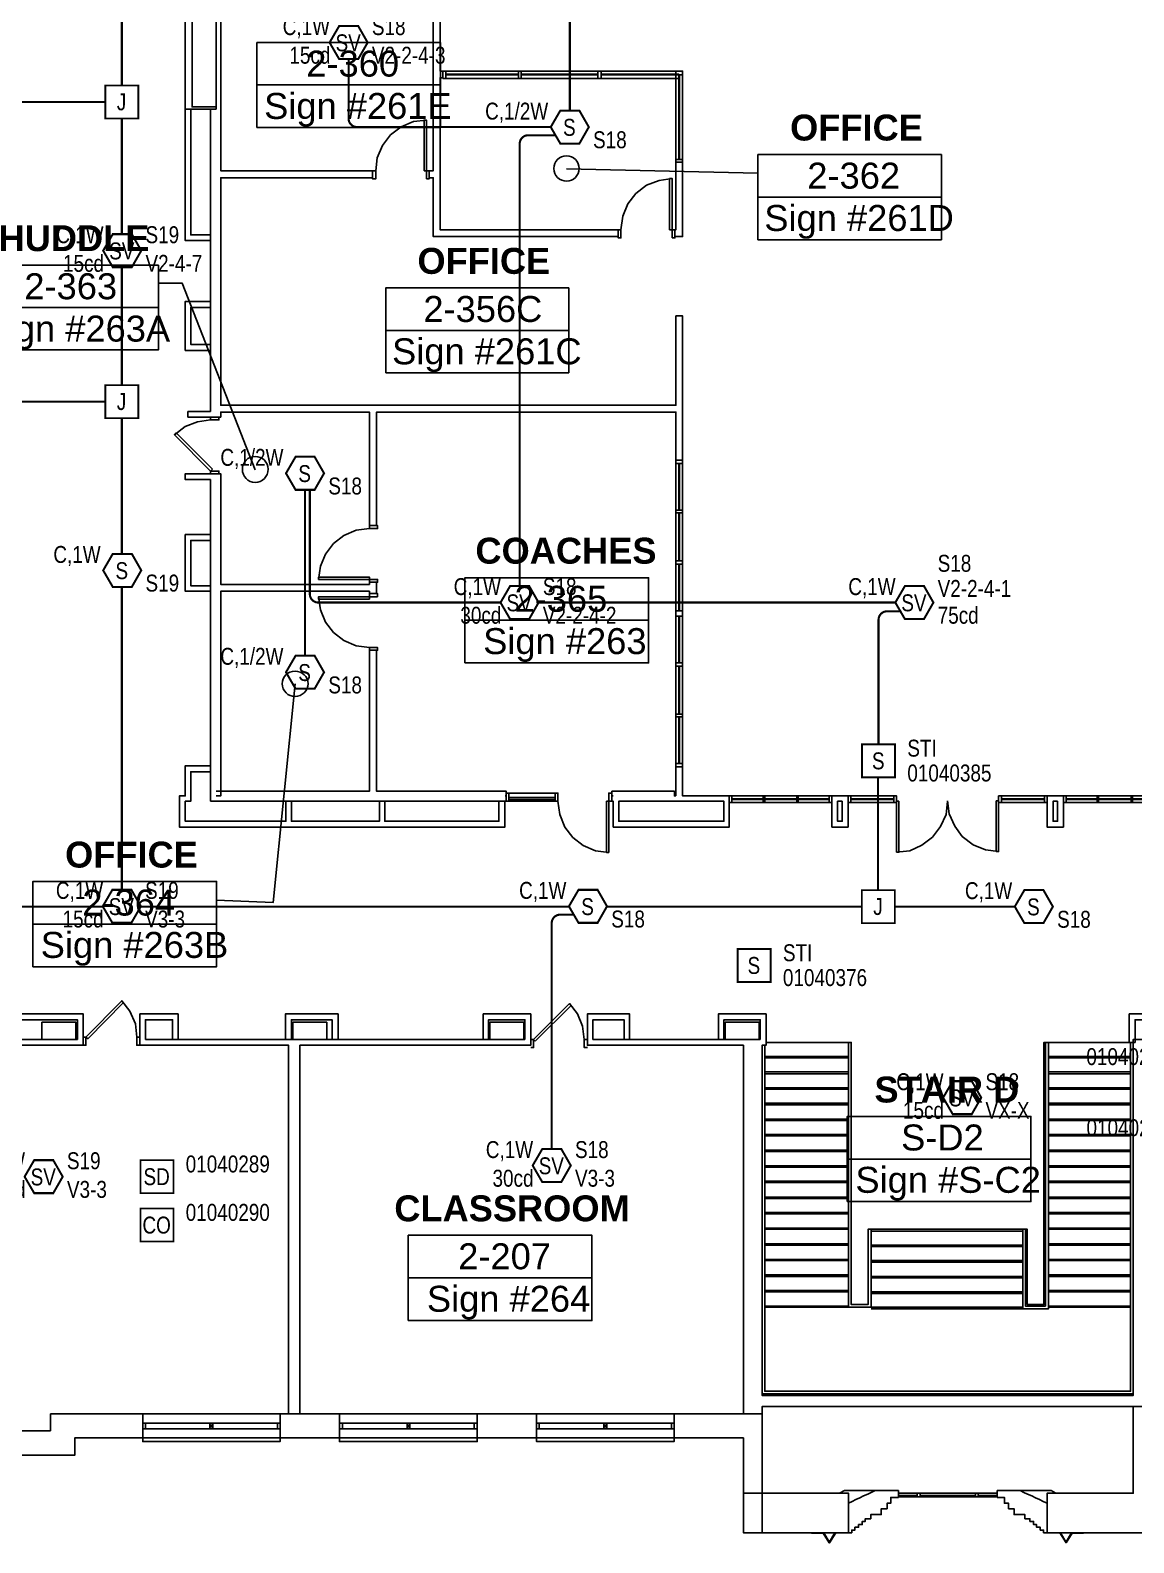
# Model space of a CAD drawing. Header units: inches. Extents: x 9349 to 17082, y 17684 to 25415.
# Drawn here: x 12392 to 13174, y 18438 to 19510 of the extents above; entities that cross this region are included whole.
import ezdxf
from ezdxf.enums import TextEntityAlignment as Align

# ---------------------------------------------------------------- set-up
doc = ezdxf.new("R2010")
doc.units = ezdxf.units.IN
doc.header["$LTSCALE"] = 0.25
doc.header["$MEASUREMENT"] = 0
for name, color, linetype in [('BACKGROUND', 8, 'Continuous'), ('CO DETECTOR', 1, 'Continuous'), ('CONDUIT', 6, 'Continuous'), ('JUNCTION BOX', 1, 'Continuous'), ('PULL STATION', 1, 'Continuous'), ('SMOKE DETECTOR', 1, 'Continuous'), ('SPEAKER', 1, 'Continuous'), ('SPEAKER STROBE', 1, 'Continuous')]:
    doc.layers.add(name, color=color, linetype=linetype)
doc.styles.add('Arial', font='arial.ttf', dxfattribs={"width": 0.8})
doc.styles.add('PDF Arial', font='arial.ttf')
doc.styles.add('PDF Arial Bold', font='arialbd.ttf')

# ---------------------------------------------------------------- blocks, each defined once
blk = doc.blocks.new('SIGA-278')
at = {"layer": 'PULL STATION', "const_width": 1.3}
blk.add_lwpolyline([(-11.5, -11.7), (-11.5, 11.7), (11.9, 11.7), (11.9, -11.7)], close=True, dxfattribs=at)
at = {"layer": 'PULL STATION', "style": 'Arial', "width": 0.8}
blk.add_text('S', height=12, dxfattribs=at).set_placement((0, 0), align=Align.MIDDLE)
for tag, p in [('ADDRESS', (20.6, 9)), ('ZONE', (20.6, -8.6))]:
    blk.add_attdef(tag, text='', height=12, dxfattribs=at).set_placement(p, align=Align.MIDDLE_LEFT)
blk.add_attdef('SUBSCRIPT', text='', height=12, dxfattribs=at).set_placement((-16.6, -9), align=Align.MIDDLE_RIGHT)
blk = doc.blocks.new('SIGA-COD')
at = {"layer": 'CO DETECTOR', "const_width": 1.3}
blk.add_lwpolyline([(-11.5, -11.7), (-11.5, 11.7), (11.9, 11.7), (11.9, -11.7)], close=True, dxfattribs=at)
at = {"layer": 'CO DETECTOR', "style": 'Arial', "width": 0.8}
blk.add_text('CO', height=12, dxfattribs=at).set_placement((0, 0), align=Align.MIDDLE)
for tag, p in [('ADDRESS', (20.6, 9)), ('ZONE', (20.6, -8.6))]:
    blk.add_attdef(tag, text='', height=12, dxfattribs=at).set_placement(p, align=Align.MIDDLE_LEFT)
blk.add_attdef('SUBSCRIPT', text='', height=12, dxfattribs=at).set_placement((-16.6, -9), align=Align.MIDDLE_RIGHT)
blk = doc.blocks.new('GC-S7')
at = {"layer": 'SPEAKER', "const_width": 1.46}
blk.add_lwpolyline([(13.8, 0.2), (7.1, 11.9), (-6.4, 11.9), (-13.2, 0.2), (-6.4, -11.5), (7.1, -11.5)], close=True, dxfattribs=at)
at = {"layer": 'SPEAKER', "style": 'Arial', "width": 0.8}
blk.add_text('S', height=12, dxfattribs=at).set_placement((0, 0), align=Align.MIDDLE)
for tag, p in [('C', (-15, 11.5)), ('1/2W', (-14.7, -8.8))]:
    blk.add_attdef(tag, text='', height=12, dxfattribs=at).set_placement(p, align=Align.MIDDLE_RIGHT)
blk.add_attdef('Speaker_Circuit', text='', height=12, dxfattribs=at).set_placement((16.8, -8.8), align=Align.MIDDLE_LEFT)
blk = doc.blocks.new('SIGA-PD')
at = {"layer": 'SMOKE DETECTOR', "const_width": 1.3}
blk.add_lwpolyline([(-11.5, -11.7), (-11.5, 11.7), (11.9, 11.7), (11.9, -11.7)], close=True, dxfattribs=at)
at = {"layer": 'SMOKE DETECTOR', "style": 'Arial', "width": 0.8}
blk.add_text('SD', height=12, dxfattribs=at).set_placement((0, 0), align=Align.MIDDLE)
for tag, p in [('ADDRESS', (20.6, 9)), ('ZONE', (20.6, -8.6))]:
    blk.add_attdef(tag, text='', height=12, dxfattribs=at).set_placement(p, align=Align.MIDDLE_LEFT)
blk.add_attdef('SUBSCRIPT', text='', height=12, dxfattribs=at).set_placement((-16.6, -9), align=Align.MIDDLE_RIGHT)
blk = doc.blocks.new('GC-S7VM')
at = {"layer": 'SPEAKER STROBE', "const_width": 1.46}
blk.add_lwpolyline([(13.8, 0.2), (7.1, 11.9), (-6.4, 11.9), (-13.2, 0.2), (-6.4, -11.5), (7.1, -11.5)], close=True, dxfattribs=at)
at = {"layer": 'SPEAKER STROBE', "style": 'Arial', "width": 0.8}
blk.add_text('SV', height=12, dxfattribs=at).set_placement((0, 0), align=Align.MIDDLE)
for tag, p in [('C', (-12.9, 11.5)), ('CANDELA', (-12.6, -8.8)), ('1/2W', (-12.6, -29.2))]:
    blk.add_attdef(tag, text='', height=12, dxfattribs=at).set_placement(p, align=Align.MIDDLE_RIGHT)
for tag, p in [('Speaker_Circuit', (16.8, 11.5)), ('Visual_Circuit', (16.8, -8.8))]:
    blk.add_attdef(tag, text='', height=12, dxfattribs=at).set_placement(p, align=Align.MIDDLE_LEFT)
blk = doc.blocks.new('JUNCTION BOX')
at = {"const_width": 1.3}
blk.add_lwpolyline([(-11.5, -11.7), (-11.5, 11.7), (11.9, 11.7), (11.9, -11.7)], close=True, dxfattribs=at)
at = {"style": 'Arial', "width": 0.8}
blk.add_text('J', height=12, dxfattribs=at).set_placement((0, 0), align=Align.MIDDLE)
blk.add_attdef('SUBSCRIPT', text='', height=12, dxfattribs=at).set_placement((-16.6, -9), align=Align.MIDDLE_RIGHT)

msp = doc.modelspace()

# ---------------------------------------------------------------- linework, layer by layer
at = {"layer": 'BACKGROUND'}
for points in [[(12506.3, 19607.9), (12506.3, 19455.9), (12523.4, 19455.9), (12523.4, 19607.9)], [(12523.4, 19557.5), (12523.4, 19454.3), (12519.5, 19454.3)], [(12677.3, 19552.6), (12677.3, 19410.6), (12674.4, 19410.6), (12674.4, 19405.7), (12677.3, 19405.7), (12677.3, 19364), (12682.1, 19364), (12808.5, 19364), (12808.5, 19368.8), (12682.1, 19368.8), (12682.1, 19405.7), (12682.1, 19476.5), (12684.1, 19476.5), (12684.1, 19481.3), (12682.1, 19481.3), (12682.1, 19557.5)], [(12501.5, 19543.6), (12501.5, 19454.3)], [(12525.3, 19236), (12525.3, 19234.1), (12519.5, 19234.1), (12519.5, 19236), (12523.4, 19236), (12526.6, 19236), (12526.6, 19239.6), (12632, 19239.6), (12632, 19159.2), (12637.1, 19159.2), (12637.1, 19239.6), (12849.3, 19239.6), (12849.3, 19205.5), (12854.1, 19205.5), (12854.1, 19244.7), (12854.1, 19307.7), (12849.3, 19307.7), (12849.3, 19244.7), (12849.3, 19244.4), (12526.6, 19244.4), (12526.6, 19405.7), (12634.3, 19405.7), (12634.3, 19410.6), (12526.6, 19410.6), (12526.6, 19552.6)], [(12523.4, 19454.3), (12523.4, 19543.6)], [(12737.8, 19479), (12686.3, 19479), (12737.8, 19479), (12737.8, 19478.7), (12686.3, 19478.7), (12686.3, 19479)], [(12794, 19479), (12739.7, 19479), (12794, 19479), (12794, 19478.7), (12739.7, 19478.7), (12739.7, 19479)], [(12851.5, 19479), (12796.3, 19479), (12851.5, 19479), (12851.5, 19478.7), (12851.5, 19476.1), (12796.3, 19476.1), (12796.3, 19481.3), (12851.5, 19481.3)], [(12796.3, 19479), (12796.3, 19478.7), (12851.5, 19478.7)], [(12851.9, 19418.6), (12851.9, 19478.7), (12851.9, 19418.6), (12851.5, 19418.6), (12851.5, 19478.7), (12851.9, 19478.7)], [(12519.5, 19365.2), (12505.4, 19365.2), (12505.4, 19454.3), (12501.5, 19454.3), (12501.5, 19361.1), (12505.4, 19361.1), (12519.5, 19361.1)], [(12501.5, 19454.3), (12523.4, 19454.3)], [(12672.5, 19446.6), (12663.2, 19445.6), (12654.5, 19441.7), (12647.1, 19436), (12641.3, 19428.6), (12637.5, 19419.9), (12636.5, 19410.6), (12634.3, 19410.6), (12634.3, 19404.8), (12636.5, 19404.8), (12636.5, 19410.6)], [(12771.8, 19411.9), (12907.5, 19409)], [(12846.7, 19405.1), (12837.4, 19403.8), (12828.4, 19400.3), (12821, 19394.5), (12815.2, 19387.1), (12811.7, 19378.4), (12810.4, 19368.8), (12808.5, 19368.8), (12808.5, 19363), (12810.4, 19363), (12810.4, 19368.8)], [(12551, 19198.7), (12499.3, 19330.9), (12482.5, 19330.9)], [(12519.5, 19318), (12505.4, 19318), (12501.5, 19318), (12501.5, 19283.3), (12505.4, 19283.3), (12519.5, 19283.3)], [(12519.5, 19287.5), (12505.4, 19287.5), (12505.4, 19313.8), (12519.5, 19313.8)], [(12493.8, 19223.5), (12501.5, 19229.3), (12510.2, 19232.8), (12519.5, 19234.1)], [(12519.5, 19239.9), (12503.4, 19239.9), (12503.4, 19236), (12519.5, 19236)], [(12851.5, 19203.2), (12851.5, 19170.1), (12851.5, 19203.2), (12851.9, 19203.2), (12851.9, 19170.1), (12851.5, 19170.1)], [(12519.5, 19195.9), (12501.5, 19195.9), (12501.5, 19191.7), (12519.5, 19191.7)], [(12523.4, 18967.6), (12526.6, 18967.6), (12526.6, 19112.6), (12632, 19112.6), (12632, 19111), (12637.1, 19111), (12637.1, 19119), (12632, 19119), (12632, 19121), (12596, 19121), (12596, 19122.6), (12632, 19122.6), (12632, 19121), (12637.8, 19121), (12637.8, 19119), (12632, 19119), (12632, 19117.4), (12526.6, 19117.4), (12526.6, 19195.9), (12523.4, 19195.9), (12519.5, 19195.9), (12519.5, 19197.8), (12525.3, 19197.8), (12525.3, 19195.9)], [(12851.5, 19168.2), (12851.5, 19134.1), (12851.5, 19168.2), (12851.9, 19168.2), (12851.9, 19134.1), (12851.5, 19134.1)], [(12596, 19121), (12597.3, 19130.3), (12600.8, 19139), (12606.6, 19146.4), (12614, 19152.1), (12622.7, 19156), (12632, 19157), (12637.8, 19157), (12637.8, 19159.2), (12632, 19159.2), (12632, 19157)], [(12519.5, 19152.8), (12505.4, 19152.8), (12501.5, 19152.8), (12501.5, 19112.6), (12505.4, 19112.6), (12519.5, 19112.6)], [(12519.5, 19116.5), (12505.4, 19116.5), (12505.4, 19148.6), (12519.5, 19148.6)], [(12851.5, 19131.9), (12851.5, 19098.8), (12851.5, 19131.9), (12851.9, 19131.9), (12851.9, 19098.8), (12851.5, 19098.8)], [(12596, 19108.7), (12597.3, 19099.4), (12600.8, 19090.7), (12606.6, 19083.4), (12614, 19077.6), (12622.7, 19074), (12632, 19072.7), (12632, 19070.8), (12637.8, 19070.8), (12637.8, 19072.7), (12632, 19072.7)], [(12851.5, 19094.9), (12851.5, 19061.8), (12851.5, 19094.9), (12851.9, 19094.9), (12851.9, 19061.8), (12851.5, 19061.8)], [(12729.1, 18967.6), (12729.1, 18970.9), (12637.1, 18970.9), (12637.1, 19070.8), (12632, 19070.8), (12632, 18970.9), (12523.4, 18970.9)], [(12851.5, 19059.6), (12851.5, 19025.5), (12851.5, 19059.6), (12851.9, 19059.6), (12851.9, 19025.5), (12851.5, 19025.5)], [(12579.3, 19047), (12563.9, 18892.1), (12523.7, 18893.7)], [(12851.5, 19023.6), (12851.5, 18990.5), (12851.5, 19023.6), (12851.9, 19023.6), (12851.9, 18990.5), (12851.5, 18990.5)], [(12519.5, 18988.9), (12505.4, 18988.9), (12501.5, 18988.9), (12501.5, 18967.6), (12497.3, 18967.6), (12497.3, 18963.8), (12497.3, 18945.5), (12501.5, 18945.5), (12639.1, 18945.5), (12723.9, 18945.5), (12728.1, 18945.5), (12728.1, 18963.8)], [(12572.9, 18963.8), (12572.9, 18949.6), (12501.5, 18949.6), (12501.5, 18963.8), (12505.4, 18963.8), (12505.4, 18984.7), (12519.5, 18984.7)], [(12519.5, 18963.8), (12523.4, 18963.8)], [(12639.1, 18963.8), (12639.1, 18949.6), (12576.7, 18949.6), (12576.7, 18963.8)], [(12723.9, 18963.8), (12723.9, 18949.6), (12642.9, 18949.6), (12642.9, 18963.8)], [(12728.4, 18963.8), (12729.1, 18963.8), (12729.1, 18967.6), (12728.4, 18967.6)], [(12801.7, 18927.5), (12792.4, 18928.7), (12783.7, 18932.3), (12776.3, 18938.1), (12770.5, 18945.5), (12767, 18954.5), (12765.7, 18963.8), (12765.7, 18969.6), (12763.8, 18969.6), (12731, 18969.6)], [(12731, 18963.8), (12763.8, 18963.8)], [(12765.7, 18963.8), (12763.8, 18963.8), (12763.8, 18969.6)], [(12804, 18967.6), (12804.9, 18967.6)], [(12911.3, 18965.4), (12889.1, 18965.4), (12911.3, 18965.4), (12911.3, 18965.1), (12889.1, 18965.1), (12889.1, 18965.4)], [(12935.1, 18965.4), (12912.3, 18965.4), (12935.1, 18965.4), (12935.1, 18965.1), (12912.3, 18965.1), (12912.3, 18965.4)], [(12957.9, 18965.4), (12936.1, 18965.4), (12957.9, 18965.4), (12957.9, 18965.1), (12936.1, 18965.1), (12936.1, 18965.4)], [(13003.9, 18965.4), (12973.4, 18965.4), (13003.9, 18965.4), (13003.9, 18965.1), (12973.4, 18965.1), (12973.4, 18965.4)], [(13005.8, 18927.8), (13015.1, 18928.7), (13023.8, 18932.6), (13031.2, 18938.4), (13037, 18945.8), (13040.9, 18954.5), (13041.8, 18963.8)], [(13078.1, 18928.1), (13068.8, 18929.4), (13060.1, 18932.9), (13052.4, 18938.7), (13047, 18946.1), (13043.1, 18954.8), (13041.8, 18964.1)], [(13110.6, 18965.4), (13080.1, 18965.4), (13110.6, 18965.4), (13110.6, 18965.1), (13080.1, 18965.1), (13080.1, 18965.4)], [(13147.9, 18965.4), (13126, 18965.4), (13147.9, 18965.4), (13147.9, 18965.1), (13126, 18965.1), (13126, 18965.4)], [(13172, 18965.4), (13148.9, 18965.4), (13172, 18965.4), (13172, 18965.1), (13148.9, 18965.1), (13148.9, 18965.4)], [(13194.8, 18965.4), (13173, 18965.4), (13194.8, 18965.4), (13194.8, 18965.1), (13173, 18965.1), (13173, 18965.4)], [(12456.5, 18822.4), (12462.3, 18815), (12466.1, 18806), (12467.1, 18796.6)], [(12773.8, 18820.4), (12779.5, 18813), (12783.1, 18804.4), (12784.4, 18795)], [(12100.4, 18790.9), (12429.2, 18790.9), (12429.2, 18795), (12429.2, 18808.9), (12429.2, 18813), (12357.2, 18813)], [(12324.1, 18795), (12324.1, 18808.9), (12425, 18808.9), (12425, 18795)], [(12496.4, 18795), (12496.4, 18808.9), (12496.4, 18813), (12469.4, 18813), (12469.4, 18808.9), (12469.4, 18795), (12469.4, 18790.9), (12574.8, 18790.9), (12574.8, 18529.5), (12568.7, 18529.5), (12568.7, 18512.5), (12610.8, 18512.5), (12610.8, 18529.5), (12582.8, 18529.5), (12582.8, 18790.9), (12746.4, 18790.9), (12746.4, 18795), (12746.4, 18808.9), (12746.4, 18813), (12712.7, 18813), (12712.7, 18808.9), (12712.7, 18795)], [(12473.2, 18795), (12473.2, 18808.9), (12492.5, 18808.9), (12492.5, 18795)], [(12609.8, 18795), (12609.8, 18808.9), (12609.8, 18813), (12572.5, 18813), (12572.5, 18808.9), (12572.5, 18795)], [(12576.7, 18795), (12576.7, 18808.9), (12605.6, 18808.9), (12605.6, 18795)], [(12716.5, 18795), (12716.5, 18808.9), (12742.3, 18808.9), (12742.3, 18795)], [(12816.5, 18795), (12816.5, 18813), (12812.6, 18813), (12790.5, 18813), (12786.6, 18813), (12786.6, 18795), (12786.6, 18790.9), (12897.2, 18790.9), (12897.2, 18529.5), (12848, 18529.5), (12848, 18512.5), (12897.2, 18512.5), (12897.2, 18445.3), (12910.4, 18445.3), (12910.4, 18529.5), (12897.2, 18529.5), (12910.4, 18529.5), (12910.4, 18534.7), (13173.6, 18534.7), (13173.6, 18473.3), (13112.5, 18473.3), (13112.5, 18445.3), (13173.6, 18445.3), (13186.8, 18445.3)], [(12790.5, 18795), (12790.5, 18808.9), (12812.6, 18808.9), (12812.6, 18795)], [(13170.7, 18792.8), (13174.9, 18792.8), (13174.9, 18808.9), (13291.6, 18808.9), (13291.6, 18795), (13186.8, 18795), (13173.6, 18795), (13173.6, 18542.7), (12910.4, 18542.7), (12910.4, 18790.9), (12913.3, 18790.9), (12913.3, 18795), (12913.3, 18808.9), (12913.3, 18813), (12879.5, 18813), (12879.5, 18808.9), (12879.5, 18795)], [(12883.4, 18795), (12883.4, 18808.9), (12909.1, 18808.9), (12909.1, 18795)], [(13291.6, 18813), (13170.7, 18813), (13170.7, 18808.9), (13170.7, 18792.8), (13112.2, 18792.8), (13110.3, 18792.8), (13110.3, 18607), (13098.4, 18607), (13098.4, 18660.4), (13096.1, 18660.4), (12987.8, 18660.4), (12987.8, 18649.1), (12987.8, 18638.2), (12987.8, 18626.9), (12987.8, 18616), (12987.8, 18607), (12987.8, 18605.1), (12973.7, 18605.1), (12971.8, 18605.1), (12971.8, 18616)], [(12429.2, 18796.6), (12431.1, 18796.6), (12431.1, 18790.9), (12429.2, 18790.9)], [(12469.4, 18796.6), (12467.1, 18796.6), (12467.1, 18790.9), (12469.4, 18790.9)], [(12746.4, 18795), (12748.4, 18795), (12748.4, 18789.2), (12746.4, 18789.2)], [(12786.6, 18795), (12784.4, 18795), (12784.4, 18789.2), (12786.6, 18789.2)], [(12912.3, 18790.9), (12912.3, 18593.8), (12912.3, 18545.6), (13171.7, 18545.6), (13171.7, 18593.8), (13171.7, 18792.8), (13173.6, 18792.8), (13173.6, 18593.8), (13173.6, 18543.7), (12910.4, 18543.7), (12910.4, 18593.8), (12910.4, 18790.9)], [(12987.8, 18660.4), (12985.6, 18660.4), (12985.6, 18607), (12973.7, 18607), (12973.7, 18792.8), (12971.8, 18792.8), (12971.8, 18781.9), (12971.8, 18770.6), (12971.8, 18759.7), (12971.8, 18748.7), (12971.8, 18737.5), (12971.8, 18726.6), (12971.8, 18715.6), (12971.8, 18704.4), (12971.8, 18693.5), (12971.8, 18682.2), (12971.8, 18671.3), (12971.8, 18660.4), (12971.8, 18649.1), (12971.8, 18638.2), (12971.8, 18626.9), (12971.8, 18616), (12912.3, 18616)], [(12913.3, 18792.8), (12971.8, 18792.8)], [(12912.3, 18781.9), (12971.8, 18781.9)], [(13113.5, 18781.9), (13171.7, 18781.9)], [(12912.3, 18770.6), (12971.8, 18770.6)], [(13113.5, 18770.6), (13171.7, 18770.6)], [(12912.3, 18759.7), (12971.8, 18759.7)], [(13113.5, 18759.7), (13171.7, 18759.7)], [(12912.3, 18748.7), (12971.8, 18748.7)], [(13113.5, 18748.7), (13171.7, 18748.7)], [(12912.3, 18737.5), (12971.8, 18737.5)], [(13113.5, 18737.5), (13171.7, 18737.5)], [(12912.3, 18726.6), (12971.8, 18726.6)], [(13113.5, 18726.6), (13171.7, 18726.6)], [(12912.3, 18715.6), (12971.8, 18715.6)], [(13113.5, 18715.6), (13171.7, 18715.6)], [(12912.3, 18704.4), (12971.8, 18704.4)], [(13113.5, 18704.4), (13171.7, 18704.4)], [(12912.3, 18693.5), (12971.8, 18693.5)], [(13113.5, 18693.5), (13171.7, 18693.5)], [(12912.3, 18682.2), (12971.8, 18682.2)], [(13113.5, 18682.2), (13171.7, 18682.2)], [(12912.3, 18671.3), (12971.8, 18671.3)], [(13113.5, 18671.3), (13171.7, 18671.3)], [(12912.3, 18660.4), (12971.8, 18660.4)], [(13113.5, 18660.4), (13171.7, 18660.4)], [(12912.3, 18649.1), (12971.8, 18649.1)], [(13095.2, 18649.1), (12987.8, 18649.1)], [(13113.5, 18649.1), (13171.7, 18649.1)], [(12912.3, 18638.2), (12971.8, 18638.2)], [(13095.2, 18638.2), (12987.8, 18638.2)], [(13113.5, 18638.2), (13171.7, 18638.2)], [(12912.3, 18626.9), (12971.8, 18626.9)], [(13095.2, 18626.9), (12987.8, 18626.9)], [(13113.5, 18626.9), (13171.7, 18626.9)], [(13095.2, 18616), (12987.8, 18616)], [(13113.5, 18616), (13171.7, 18616)], [(12912.3, 18605.1), (12971.8, 18605.1)], [(13095.2, 18605.1), (12987.8, 18605.1), (12987.8, 18607)], [(13113.5, 18605.1), (13171.7, 18605.1)], [(12911.3, 18543.7), (12911.3, 18542.7), (13173.6, 18542.7)], [(13186.8, 18534.7), (13173.6, 18534.7), (13186.8, 18534.7)], [(12471.3, 18512.5), (12471.3, 18509.9), (12568.7, 18509.9), (12568.7, 18512.5), (12471.3, 18512.5), (12471.3, 18518.9), (12471.3, 18523.1), (12471.3, 18529.5)], [(12658.7, 18518.9), (12613, 18518.9), (12658.7, 18518.9), (12658.7, 18523.1), (12658.7, 18521.5), (12660.6, 18521.5), (12660.6, 18523.1), (12706.3, 18523.1), (12706.3, 18518.9), (12660.6, 18518.9), (12706.3, 18518.9), (12708.5, 18518.9), (12708.5, 18512.5), (12610.8, 18512.5), (12610.8, 18518.9), (12610.8, 18523.1), (12610.8, 18529.5)], [(12708.5, 18518.9), (12708.5, 18523.1), (12708.5, 18529.5)], [(12750.6, 18529.5), (12750.6, 18523.1), (12752.5, 18523.1), (12752.5, 18518.9), (12750.6, 18518.9), (12750.6, 18512.5), (12750.6, 18509.9), (12848, 18509.9), (12848, 18512.5), (12750.6, 18512.5)], [(12848, 18529.5), (12848, 18523.1), (12846.1, 18523.1), (12846.1, 18518.9), (12848, 18518.9), (12848, 18512.5)], [(12471.3, 18518.9), (12473.2, 18518.9), (12473.2, 18523.1), (12471.3, 18523.1)], [(12518.9, 18521.5), (12518.9, 18523.1), (12473.2, 18523.1), (12473.2, 18518.9), (12518.9, 18518.9), (12518.9, 18520.5), (12521.1, 18520.5), (12521.1, 18518.9), (12521.1, 18523.1), (12521.1, 18521.5)], [(12521.1, 18520.5), (12521.1, 18518.9), (12566.8, 18518.9), (12566.8, 18523.1), (12521.1, 18523.1), (12566.8, 18523.1), (12521.1, 18523.1), (12521.1, 18521.5), (12518.9, 18521.5), (12518.9, 18523.1), (12473.2, 18523.1), (12518.9, 18523.1)], [(12518.9, 18523.1), (12473.2, 18523.1)], [(12473.2, 18523.1), (12473.2, 18518.9)], [(12473.2, 18523.1), (12473.2, 18518.9), (12518.9, 18518.9)], [(12473.2, 18518.9), (12518.9, 18518.9)], [(12473.2, 18518.9), (12518.9, 18518.9)], [(12518.9, 18518.9), (12518.9, 18523.1)], [(12518.9, 18518.9), (12518.9, 18520.5)], [(12566.8, 18523.1), (12566.8, 18518.9), (12521.1, 18518.9), (12566.8, 18518.9), (12566.8, 18523.1), (12521.1, 18523.1)], [(12521.1, 18518.9), (12566.8, 18518.9)], [(12610.8, 18518.9), (12613, 18518.9), (12613, 18523.1), (12610.8, 18523.1)], [(12708.5, 18523.1), (12706.3, 18523.1), (12706.3, 18518.9), (12706.3, 18523.1), (12660.6, 18523.1), (12706.3, 18523.1), (12660.6, 18523.1), (12660.6, 18518.9), (12660.6, 18520.5), (12658.7, 18520.5), (12658.7, 18518.9), (12613, 18518.9), (12613, 18523.1), (12658.7, 18523.1), (12613, 18523.1), (12613, 18518.9)], [(12660.6, 18523.1), (12660.6, 18521.5), (12658.7, 18521.5), (12658.7, 18523.1), (12613, 18523.1), (12658.7, 18523.1)], [(12613, 18523.1), (12613, 18518.9), (12658.7, 18518.9), (12658.7, 18520.5)], [(12660.6, 18521.5), (12660.6, 18523.1), (12658.7, 18523.1), (12658.7, 18521.5)], [(12660.6, 18520.5), (12660.6, 18518.9), (12706.3, 18518.9), (12706.3, 18523.1)], [(12660.6, 18518.9), (12706.3, 18518.9)], [(12750.6, 18518.9), (12750.6, 18523.1)], [(12846.1, 18523.1), (12800.4, 18523.1), (12800.4, 18521.5), (12798.2, 18521.5), (12798.2, 18523.1), (12752.5, 18523.1), (12752.5, 18518.9), (12798.2, 18518.9), (12798.2, 18523.1), (12752.5, 18523.1), (12752.5, 18518.9), (12798.2, 18518.9), (12752.5, 18518.9), (12798.2, 18518.9)], [(12798.2, 18521.5), (12798.2, 18523.1), (12752.5, 18523.1), (12752.5, 18518.9)], [(12798.2, 18523.1), (12752.5, 18523.1)], [(12798.2, 18520.5), (12798.2, 18518.9), (12798.2, 18520.5), (12800.4, 18520.5), (12800.4, 18518.9), (12846.1, 18518.9), (12846.1, 18523.1), (12800.4, 18523.1)], [(12800.4, 18518.9), (12846.1, 18518.9), (12846.1, 18523.1), (12800.4, 18523.1), (12800.4, 18521.5)], [(12800.4, 18520.5), (12800.4, 18518.9), (12846.1, 18518.9)], [(12848, 18523.1), (12848, 18518.9)], [(12708.5, 18512.5), (12708.5, 18509.9), (12610.8, 18509.9), (12610.8, 18512.5)], [(12974, 18445.3), (12971.8, 18445.3), (12971.8, 18473.3), (12897.2, 18473.3), (12897.2, 18445.3), (12971.8, 18445.3), (12967.6, 18445.3), (12964.4, 18445.3), (12962.1, 18445.3), (12963.4, 18445.3), (12966.3, 18445.3), (12970.1, 18445.3), (12974, 18445.3), (12974, 18447.2), (12976.3, 18447.2), (12976.3, 18449.2), (12978.8, 18449.2), (12978.8, 18451.1), (12981.4, 18451.1), (12981.4, 18453.4), (12983.6, 18453.4), (12983.6, 18455.3), (12987.5, 18455.3), (12987.5, 18458.2), (12994.9, 18458.2), (12994.9, 18462.4), (12999.1, 18462.4), (12999.1, 18466.2), (13001.6, 18466.2), (13001.6, 18470.4), (13007.1, 18470.4), (13007.1, 18475.2), (12990.7, 18475.2), (12987.8, 18473.9), (12985.3, 18472.6), (12982.4, 18471.4), (12979.8, 18470.1), (12976.9, 18468.8), (12974.3, 18467.5), (12971.8, 18466.2), (12971.8, 18445.3), (12968.2, 18445.3), (12965, 18445.3), (12962.1, 18445.3), (12962.4, 18445.3), (12958.3, 18438.2), (12962.8, 18445.3)], [(12971.8, 18473.3), (12968.2, 18473.3), (12965, 18473.3), (12962.1, 18473.3), (12959.5, 18473.3), (12957.3, 18473.3), (12955.4, 18473.3), (12954.1, 18473.3), (12965.6, 18473.3)], [(12965.3, 18473.3), (12968.9, 18475.2), (12969.8, 18475.2), (12971.1, 18475.2), (12973, 18475.2), (12975.3, 18475.2), (12977.5, 18475.2), (12980.4, 18475.2), (12983.6, 18475.2), (12986.9, 18475.2), (12990.7, 18475.2)], [(12981.1, 18475.2), (12982.4, 18475.2), (12984, 18475.2), (12985.9, 18475.2), (12988.5, 18475.2), (12991.4, 18475.2), (12994.6, 18475.2), (12998.4, 18475.2), (13002.6, 18475.2), (13007.1, 18475.2)], [(13007.1, 18470.4), (13002.6, 18470.4), (13001.6, 18470.4)], [(13042.1, 18471.7), (13042.1, 18471.4)], [(13118.6, 18473.3), (13115.4, 18475.2), (13114.1, 18475.2), (13112.9, 18475.2), (13110.9, 18475.2), (13109, 18475.2), (13106.4, 18475.2), (13103.5, 18475.2), (13100.6, 18475.2), (13097.1, 18475.2), (13093.3, 18475.2), (13077.2, 18475.2), (13077.2, 18470.4), (13082.3, 18470.4), (13082.3, 18466.2), (13085.2, 18466.2), (13085.2, 18462.4), (13089.1, 18462.4), (13089.1, 18458.2), (13096.8, 18458.2), (13096.8, 18455.3), (13100.3, 18455.3), (13100.3, 18453.4), (13102.9, 18453.4), (13102.9, 18451.1), (13105.1, 18451.1), (13105.1, 18449.2), (13107.7, 18449.2), (13107.7, 18447.2), (13110, 18447.2), (13110, 18445.3)], [(13077.2, 18475.2), (13081.4, 18475.2), (13085.5, 18475.2), (13089.4, 18475.2), (13092.6, 18475.2), (13095.5, 18475.2), (13098.1, 18475.2), (13100, 18475.2), (13101.9, 18475.2), (13102.9, 18475.2)], [(13082.3, 18470.4), (13081.4, 18470.4), (13077.2, 18470.4)], [(13133.8, 18445), (13130.2, 18445), (13135.7, 18445), (13130.2, 18445), (13126, 18438.2), (13121.5, 18445.3), (13121.9, 18445.3), (13119.9, 18445.3), (13116.4, 18445.3), (13112.5, 18445.3), (13112.5, 18466.2), (13109.6, 18467.5), (13107.1, 18468.8), (13104.2, 18470.1), (13101.6, 18471.4), (13098.7, 18472.6), (13096.1, 18473.9), (13093.3, 18475.2)], [(13118.3, 18473.3), (13129.9, 18473.3), (13128.6, 18473.3), (13126.7, 18473.3), (13124.8, 18473.3), (13122.2, 18473.3), (13119.3, 18473.3), (13116.1, 18473.3), (13112.5, 18473.3)], [(12999.1, 18462.4), (12994.9, 18462.4)], [(13001.6, 18466.2), (12999.1, 18466.2)], [(13085.2, 18466.2), (13082.3, 18466.2)], [(13089.1, 18462.4), (13085.2, 18462.4)], [(12978.8, 18449.2), (12976.3, 18449.2)], [(12981.4, 18451.1), (12978.8, 18451.1)], [(12983.6, 18453.4), (12981.4, 18453.4)], [(12987.5, 18455.3), (12983.6, 18455.3)], [(12994.9, 18458.2), (12990.7, 18458.2), (12987.5, 18458.2)], [(13096.8, 18458.2), (13093.3, 18458.2), (13089.1, 18458.2)], [(13100.3, 18455.3), (13096.8, 18455.3)], [(13102.9, 18453.4), (13100.3, 18453.4)], [(13105.1, 18451.1), (13102.9, 18451.1)], [(13107.7, 18449.2), (13105.1, 18449.2)], [(12948.3, 18445.3), (12945.7, 18445.3), (12945.7, 18445), (12954.1, 18445), (12954.1, 18445.3)], [(12950.2, 18445), (12953.8, 18445), (12947.6, 18445)], [(12950.2, 18445.3), (12948.3, 18445.3), (12948.3, 18445), (12954.1, 18445), (12954.1, 18445.3), (12962.1, 18445.3), (12958.3, 18438.9), (12957.9, 18438.9), (12954.1, 18445.3), (12954.1, 18445), (12950.2, 18445), (12953.8, 18445), (12948.3, 18445), (12953.8, 18445), (12957.9, 18438.2), (12958.3, 18438.2)], [(12957.9, 18438.2), (12953.8, 18445)], [(12957.9, 18438.9), (12957.9, 18438.9)], [(12957.9, 18438.2), (12957.9, 18438.2)], [(12957.9, 18438.2), (12957.9, 18438.2)], [(12976.3, 18447.2), (12974, 18447.2)], [(13110, 18447.2), (13107.7, 18447.2)], [(13130.2, 18445), (13126, 18438.2), (13121.5, 18445.3)], [(13129.9, 18445.3), (13126, 18438.9), (13125.7, 18438.9), (13121.9, 18445.3), (13129.9, 18445.3), (13129.9, 18445), (13138.3, 18445), (13138.3, 18445.3), (13135.7, 18445.3)], [(13126, 18438.9), (13126, 18438.9)], [(13126, 18438.2), (13126, 18438.2)], [(13126, 18438.2), (13126, 18438.2)], [(13126, 18438.2), (13126, 18438.2)], [(13136.3, 18445), (13130.2, 18445), (13133.8, 18445), (13129.9, 18445), (13129.9, 18445.3), (13129.9, 18445), (13135.7, 18445), (13135.7, 18445.3), (13133.8, 18445.3)]]:
    msp.add_lwpolyline(points, dxfattribs=at)
for points in [[(12552.3, 19471.6), (12552.3, 19501.5), (12682.5, 19501.5), (12682.5, 19471.6)], [(12684.1, 19476.1), (12686.3, 19476.1), (12686.3, 19481.3), (12684.1, 19481.3)], [(12686.3, 19481.3), (12737.8, 19481.3), (12737.8, 19476.1), (12686.3, 19476.1)], [(12796.3, 19481.3), (12796.3, 19476.1), (12794, 19476.1), (12739.7, 19476.1), (12739.7, 19481.3), (12737.8, 19481.3), (12737.8, 19476.1), (12739.7, 19476.1), (12739.7, 19481.3), (12794, 19481.3)], [(12794, 19476.1), (12794, 19481.3)], [(12854.1, 19478.7), (12854.1, 19481.3), (12849.3, 19481.3), (12849.3, 19478.7)], [(12854.1, 19478.7), (12854.1, 19418.6), (12849.3, 19418.6), (12849.3, 19478.7)], [(12552.3, 19441.4), (12552.3, 19471.6), (12682.5, 19471.6), (12682.5, 19441.4)], [(12670.9, 19410.6), (12670.9, 19446.6), (12672.5, 19446.6), (12672.5, 19410.6)], [(12849.3, 19416.7), (12849.3, 19368.8), (12848.6, 19368.8), (12848.6, 19364), (12849.3, 19364), (12854.1, 19364), (12854.1, 19416.7)], [(12849.3, 19418.6), (12849.3, 19416.7), (12854.1, 19416.7), (12854.1, 19418.6)], [(12907.5, 19391.9), (12907.5, 19422.1), (13037.6, 19422.1), (13037.6, 19391.9)], [(12672.5, 19404.8), (12674.4, 19404.8), (12674.4, 19410.6), (12672.5, 19410.6)], [(12844.8, 19368.8), (12844.8, 19405.1), (12846.7, 19405.1), (12846.7, 19368.8)], [(12907.5, 19361.7), (12907.5, 19391.9), (13037.6, 19391.9), (13037.6, 19361.7)], [(12846.7, 19363), (12848.6, 19363), (12848.6, 19368.8), (12846.7, 19368.8)], [(12352.4, 19313.8), (12352.4, 19343.7), (12482.5, 19343.7), (12482.5, 19313.8)], [(12643.6, 19297.4), (12643.6, 19327.6), (12773.4, 19327.6), (12773.4, 19297.4)], [(12352.4, 19283.6), (12352.4, 19313.8), (12482.5, 19313.8), (12482.5, 19283.6)], [(12643.6, 19267.5), (12643.6, 19297.4), (12773.4, 19297.4), (12773.4, 19267.5)], [(12520.8, 19199.1), (12495.1, 19224.8), (12493.8, 19223.5), (12519.5, 19197.8)], [(12849.3, 19205.5), (12854.1, 19205.5), (12854.1, 19203.2), (12854.1, 19170.1), (12849.3, 19170.1), (12849.3, 19168.2), (12854.1, 19168.2), (12854.1, 19170.1), (12849.3, 19170.1), (12849.3, 19203.2)], [(12854.1, 19203.2), (12849.3, 19203.2)], [(12849.3, 19094.9), (12854.1, 19094.9), (12854.1, 19098.8), (12849.3, 19098.8), (12854.1, 19098.8), (12854.1, 19131.9), (12849.3, 19131.9), (12854.1, 19131.9), (12854.1, 19134.1), (12849.3, 19134.1), (12854.1, 19134.1), (12854.1, 19168.2), (12849.3, 19168.2), (12849.3, 19134.1), (12849.3, 19131.9), (12849.3, 19098.8)], [(12699.8, 19092), (12699.8, 19122.2), (12830, 19122.2), (12830, 19092)], [(12632, 19107.1), (12596, 19107.1), (12596, 19108.7), (12632, 19108.7)], [(12637.8, 19108.7), (12637.8, 19111), (12632, 19111), (12632, 19108.7)], [(12699.8, 19061.8), (12699.8, 19092), (12830, 19092), (12830, 19061.8)], [(12849.3, 19061.8), (12849.3, 19094.9), (12854.1, 19094.9), (12854.1, 19061.8)], [(12854.1, 19059.6), (12854.1, 19061.8), (12849.3, 19061.8), (12849.3, 19059.6)], [(12849.3, 19025.5), (12849.3, 19059.6), (12854.1, 19059.6), (12854.1, 19025.5)], [(12854.1, 19023.6), (12854.1, 19025.5), (12849.3, 19025.5), (12849.3, 19023.6)], [(12849.3, 18990.5), (12849.3, 19023.6), (12854.1, 19023.6), (12854.1, 18990.5)], [(12849.3, 18967.6), (12848.3, 18967.6), (12848.3, 18970.9), (12804, 18970.9), (12804, 18967.6), (12804, 18963.8), (12804.9, 18963.8), (12804.9, 18945.5), (12808.8, 18945.5), (12879.2, 18945.5), (12883.4, 18945.5), (12887.2, 18945.5), (12887.2, 18967.6), (12883.4, 18967.6), (12854.1, 18967.6), (12854.1, 18988.2), (12849.3, 18988.2)], [(12854.1, 18988.2), (12854.1, 18990.5), (12849.3, 18990.5), (12849.3, 18988.2)], [(12731, 18969.6), (12731, 18963.8), (12729.1, 18963.8), (12729.1, 18969.6)], [(12763.8, 18966.4), (12763.8, 18965.1), (12731, 18965.1), (12731, 18966.4)], [(12800.1, 18963.8), (12800.1, 18927.5), (12801.7, 18927.5), (12801.7, 18963.8)], [(12804, 18969.6), (12804, 18963.8), (12801.7, 18963.8), (12801.7, 18969.6)], [(12879.2, 18949.6), (12808.8, 18949.6), (12808.8, 18963.8), (12854.1, 18963.8), (12883.4, 18963.8), (12883.4, 18949.6)], [(12887.2, 18962.8), (12889.1, 18962.8), (12889.1, 18967.6), (12887.2, 18967.6)], [(12911.3, 18967.6), (12911.3, 18962.8), (12889.1, 18962.8), (12889.1, 18967.6)], [(12911.3, 18962.8), (12912.3, 18962.8), (12912.3, 18967.6), (12911.3, 18967.6)], [(12935.1, 18967.6), (12935.1, 18962.8), (12912.3, 18962.8), (12912.3, 18967.6)], [(12959.9, 18963.8), (12959.9, 18967.6), (12957.9, 18967.6), (12936.1, 18967.6), (12935.1, 18967.6), (12935.1, 18962.8), (12936.1, 18962.8), (12936.1, 18967.6), (12936.1, 18962.8), (12957.9, 18962.8), (12957.9, 18967.6), (12957.9, 18962.8), (12959.9, 18962.8), (12959.9, 18967.6), (12971.4, 18967.6), (12971.4, 18963.8), (12971.4, 18945.5), (12967.3, 18945.5), (12959.9, 18945.5), (12959.9, 18949.6)], [(12967.3, 18963.8), (12967.3, 18949.6), (12964, 18949.6), (12964, 18963.8)], [(12971.4, 18962.8), (12973.4, 18962.8), (12973.4, 18967.6), (12971.4, 18967.6)], [(13003.9, 18967.6), (13003.9, 18962.8), (12973.4, 18962.8), (12973.4, 18967.6)], [(13003.9, 18962.8), (13005.8, 18962.8), (13005.8, 18967.6), (13003.9, 18967.6)], [(13007.4, 18963.8), (13007.4, 18927.8), (13005.8, 18927.8), (13005.8, 18963.8)], [(13076.5, 18964.1), (13076.5, 18928.1), (13078.1, 18928.1), (13078.1, 18964.1)], [(13112.5, 18967.6), (13112.5, 18962.8), (13110.6, 18962.8), (13080.1, 18962.8), (13080.1, 18967.6), (13078.1, 18967.6), (13078.1, 18962.8), (13080.1, 18962.8), (13080.1, 18967.6), (13110.6, 18967.6)], [(13110.6, 18962.8), (13110.6, 18967.6)], [(13124.1, 18967.6), (13116.7, 18967.6), (13112.5, 18967.6), (13112.5, 18945.5), (13116.7, 18945.5), (13124.1, 18945.5), (13124.1, 18949.6), (13124.1, 18963.8)], [(13119.9, 18963.8), (13119.9, 18949.6), (13116.7, 18949.6), (13116.7, 18963.8)], [(13124.1, 18962.8), (13126, 18962.8), (13126, 18967.6), (13124.1, 18967.6)], [(13147.9, 18967.6), (13147.9, 18962.8), (13126, 18962.8), (13126, 18967.6)], [(13147.9, 18962.8), (13148.9, 18962.8), (13148.9, 18967.6), (13147.9, 18967.6)], [(13172, 18967.6), (13172, 18962.8), (13148.9, 18962.8), (13148.9, 18967.6)], [(13196.8, 18967.6), (13196.8, 18962.8), (13194.8, 18962.8), (13173, 18962.8), (13173, 18967.6), (13172, 18967.6), (13172, 18962.8), (13173, 18962.8), (13173, 18967.6), (13194.8, 18967.6)], [(12393.5, 18876.7), (12393.5, 18906.9), (12523.7, 18906.9), (12523.7, 18876.7)], [(12393.5, 18846.5), (12393.5, 18876.7), (12523.7, 18876.7), (12523.7, 18846.5)], [(12432.4, 18795.4), (12457.8, 18821.1), (12456.5, 18822.4), (12431.1, 18796.6)], [(12749.6, 18793.7), (12775, 18819.1), (12773.8, 18820.4), (12748.4, 18795)], [(12399.9, 18807.2), (12399.9, 18795), (12424, 18795), (12424, 18807.2)], [(12577.7, 18807.2), (12577.7, 18795), (12601.8, 18795), (12601.8, 18807.2)], [(12717.5, 18807.2), (12717.5, 18795), (12741.6, 18795), (12741.6, 18807.2)], [(12884.3, 18807.2), (12884.3, 18795), (12908.4, 18795), (12908.4, 18807.2)], [(13111.3, 18606), (13111.3, 18792.8), (13113.5, 18792.8), (13113.5, 18604.1), (13095.2, 18604.1), (13095.2, 18660.4), (13097.1, 18660.4), (13097.1, 18606)], [(12970.8, 18710.2), (12970.8, 18740.4), (13101, 18740.4), (13101, 18710.2)], [(12970.8, 18680), (12970.8, 18710.2), (13101, 18710.2), (13101, 18680)], [(12659.6, 18626), (12659.6, 18656.2), (12789.8, 18656.2), (12789.8, 18626)], [(12659.6, 18595.7), (12659.6, 18626), (12789.8, 18626), (12789.8, 18595.7)], [(12406, 18517.6), (12365.9, 18517.6), (12365.9, 18500.3), (12406, 18500.3), (12423.1, 18500.3), (12423.1, 18512.5), (12471.3, 18512.5), (12471.3, 18529.5), (12423.1, 18529.5), (12406, 18529.5)], [(12750.6, 18529.5), (12708.5, 18529.5), (12708.5, 18512.5), (12750.6, 18512.5)], [(12473.2, 18520.5), (12473.2, 18521.5)], [(12518.9, 18521.5), (12518.9, 18523.1), (12521.1, 18523.1), (12521.1, 18521.5)], [(12518.9, 18518.9), (12518.9, 18520.5), (12521.1, 18520.5), (12521.1, 18518.9)], [(12566.8, 18518.9), (12568.7, 18518.9), (12568.7, 18523.1), (12566.8, 18523.1)], [(12566.8, 18521.5), (12566.8, 18520.5)], [(12613, 18520.5), (12613, 18521.5)], [(12658.7, 18518.9), (12658.7, 18520.5), (12660.6, 18520.5), (12660.6, 18518.9)], [(12706.3, 18521.5), (12706.3, 18520.5)], [(12752.5, 18520.5), (12752.5, 18521.5)], [(12798.2, 18523.1), (12798.2, 18521.5), (12800.4, 18521.5), (12800.4, 18523.1)], [(12798.2, 18518.9), (12800.4, 18518.9), (12800.4, 18520.5), (12798.2, 18520.5)], [(12846.1, 18523.1), (12800.4, 18523.1), (12800.4, 18518.9), (12846.1, 18518.9)], [(12846.1, 18521.5), (12846.1, 18520.5)], [(13007.1, 18471.4), (13010.6, 18471.4), (13015.5, 18471.4), (13020.3, 18471.4), (13020.3, 18471.7), (13007.1, 18471.7), (13010.6, 18471.7), (13015.5, 18471.7), (13020.3, 18471.7), (13020.3, 18471.4)], [(13022.5, 18473.3), (13020.3, 18473.3), (13020.3, 18470.7), (13022.5, 18470.7)], [(13031.9, 18471.7), (13037, 18471.7), (13042.1, 18471.7), (13047.3, 18471.7), (13052.1, 18471.7), (13056.9, 18471.7), (13061.8, 18471.7), (13061.8, 18471.4), (13022.5, 18471.4), (13022.5, 18471.7), (13027, 18471.7)], [(13037, 18471.4), (13042.1, 18471.4), (13047.3, 18471.4), (13052.1, 18471.4), (13056.9, 18471.4), (13061.8, 18471.4), (13061.8, 18471.7), (13022.5, 18471.7), (13022.5, 18471.4), (13027, 18471.4), (13031.9, 18471.4)], [(13063.7, 18473.3), (13061.8, 18473.3), (13061.8, 18470.7), (13063.7, 18470.7)], [(13063.7, 18471.4), (13063.7, 18471.7), (13068.8, 18471.7), (13073.3, 18471.7), (13077.2, 18471.7), (13063.7, 18471.7)], [(13077.2, 18471.4), (13073.3, 18471.4), (13068.8, 18471.4), (13063.7, 18471.4)], [(12954.1, 18445), (12954.1, 18445.3), (12950.2, 18445.3), (12950.2, 18445)], [(13110, 18445.3), (13112.5, 18445.3), (13116.1, 18445.3), (13119.3, 18445.3), (13121.9, 18445.3), (13120.9, 18445.3), (13117.7, 18445.3), (13114.1, 18445.3)], [(13129.9, 18445.3), (13129.9, 18445), (13133.8, 18445), (13133.8, 18445.3)]]:
    msp.add_lwpolyline(points, close=True, dxfattribs=at)
at = {"layer": 'BACKGROUND', "ltscale": 0.461667}
msp.add_lwpolyline([(12519.5, 19454.3), (12519.5, 19239.9)], dxfattribs=at)
at = {"layer": 'BACKGROUND'}
for points in [[(12551, 19189.7, 0.413793), (12560.3, 19199.1, -0.413793)], [(12570.3, 19047, 0.415242), (12579.3, 19038, -0.415242)]]:
    msp.add_lwpolyline(points, format="xyb", close=True, dxfattribs=at)
at = {"layer": 'BACKGROUND', "ltscale": 0.641667}
msp.add_lwpolyline([(12519.5, 19191.7), (12519.5, 18963.8)], dxfattribs=at)
at = {"layer": 'BACKGROUND', "ltscale": 0.42}
msp.add_lwpolyline([(12523.4, 18963.8), (12728.4, 18963.8)], dxfattribs=at)
at = {"layer": 'BACKGROUND', "ltscale": 0.875}
msp.add_lwpolyline([(12425, 18795), (12089.8, 18795)], dxfattribs=at)
at = {"layer": 'BACKGROUND', "ltscale": 0.533333}
msp.add_lwpolyline([(12742.3, 18795), (12473.2, 18795)], dxfattribs=at)
at = {"layer": 'BACKGROUND', "ltscale": 0.326667}
msp.add_lwpolyline([(12909.1, 18795), (12790.5, 18795)], dxfattribs=at)
at = {"layer": 'BACKGROUND', "ltscale": 0.063333}
for points in [[(12912.3, 18782.8), (12971.8, 18782.8)], [(12912.3, 18771.9), (12971.8, 18771.9)], [(12912.3, 18760.6), (12971.8, 18760.6)], [(12912.3, 18749.7), (12971.8, 18749.7)], [(12912.3, 18738.5), (12971.8, 18738.5)], [(12912.3, 18727.5), (12971.8, 18727.5)], [(12912.3, 18716.6), (12971.8, 18716.6)], [(12912.3, 18705.4), (12971.8, 18705.4)], [(12912.3, 18694.4), (12971.8, 18694.4)], [(12912.3, 18683.2), (12971.8, 18683.2)], [(12912.3, 18672.2), (12971.8, 18672.2)], [(12912.3, 18661.3), (12971.8, 18661.3)], [(12912.3, 18650.1), (12971.8, 18650.1)], [(12912.3, 18639.1), (12971.8, 18639.1)], [(12912.3, 18628.2), (12971.8, 18628.2)], [(12912.3, 18617), (12971.8, 18617)], [(12912.3, 18606), (12971.8, 18606)], [(13096.1, 18604.1), (12987.8, 18604.1)]]:
    msp.add_lwpolyline(points, dxfattribs=at)
at = {"layer": 'BACKGROUND', "ltscale": 0.081667}
for points in [[(13113.5, 18782.8), (13171.7, 18782.8)], [(13113.5, 18771.9), (13171.7, 18771.9)], [(13113.5, 18760.6), (13171.7, 18760.6)], [(13113.5, 18749.7), (13171.7, 18749.7)], [(13113.5, 18738.5), (13171.7, 18738.5)], [(13113.5, 18727.5), (13171.7, 18727.5)], [(13113.5, 18716.6), (13171.7, 18716.6)], [(13113.5, 18705.4), (13171.7, 18705.4)], [(13113.5, 18694.4), (13171.7, 18694.4)], [(13113.5, 18683.2), (13171.7, 18683.2)], [(13113.5, 18672.2), (13171.7, 18672.2)], [(13113.5, 18661.3), (13171.7, 18661.3)], [(13113.5, 18650.1), (13171.7, 18650.1)], [(13113.5, 18639.1), (13171.7, 18639.1)], [(13113.5, 18628.2), (13171.7, 18628.2)], [(13113.5, 18617), (13171.7, 18617)], [(13113.5, 18606), (13171.7, 18606)]]:
    msp.add_lwpolyline(points, dxfattribs=at)
at = {"layer": 'BACKGROUND', "ltscale": 0.061667}
for points in [[(13095.2, 18659.1), (12987.8, 18659.1)], [(13095.2, 18648.1), (12987.8, 18648.1)], [(13095.2, 18637.2), (12987.8, 18637.2)], [(13095.2, 18626), (12987.8, 18626)], [(13095.2, 18615), (12987.8, 18615)]]:
    msp.add_lwpolyline(points, dxfattribs=at)
at = {"layer": 'BACKGROUND', "ltscale": 0.506667}
for points in [[(12471.3, 18529.5), (12848, 18529.5)], [(12848, 18512.5), (12471.3, 18512.5)]]:
    msp.add_lwpolyline(points, dxfattribs=at)
at = {"layer": 'BACKGROUND', "ltscale": 0.203333}
for points in [[(13007.1, 18473.3), (13077.2, 18473.3)], [(13077.2, 18470.7), (13007.1, 18470.7)]]:
    msp.add_lwpolyline(points, dxfattribs=at)
at = {"layer": 'BACKGROUND'}
for start, end in [(359.8994, 90.1006), (179.8994, 270.1006)]:
    msp.add_arc((12771.8, 19412.2), 8.98, start, end, dxfattribs=at)
for points in [[(12762.8, 19412.2), (12762.8, 19417.3), (12766.7, 19421.2), (12771.8, 19421.2)], [(12762.8, 19412.2), (12762.8, 19417.3), (12766.7, 19421.2), (12771.8, 19421.2)], [(12780.8, 19412.2), (12780.8, 19407.4), (12776.6, 19403.2), (12771.8, 19403.2)], [(12780.8, 19412.2), (12780.8, 19407.4), (12776.6, 19403.2), (12771.8, 19403.2)], [(12542, 19199.1), (12542, 19204.2), (12545.9, 19208.1), (12551, 19208.1)], [(12542, 19199.1), (12542, 19204.2), (12545.9, 19208.1), (12551, 19208.1)], [(12551, 19189.7), (12545.9, 19189.7), (12542, 19193.9), (12542, 19199.1)], [(12551, 19189.7), (12545.9, 19189.7), (12542, 19193.9), (12542, 19199.1)], [(12551, 19208.1), (12556.1, 19208.1), (12560.3, 19204.2), (12560.3, 19199.1)], [(12551, 19208.1), (12556.1, 19208.1), (12560.3, 19204.2), (12560.3, 19199.1)], [(12570.3, 19047), (12570.3, 19052.2), (12574.1, 19056), (12579.3, 19056)], [(12570.3, 19047), (12570.3, 19052.2), (12574.1, 19056), (12579.3, 19056)], [(12579.3, 19056), (12584.4, 19056), (12588.6, 19052.2), (12588.6, 19047)], [(12579.3, 19056), (12584.4, 19056), (12588.6, 19052.2), (12588.6, 19047)], [(12588.6, 19047), (12588.6, 19042.2), (12584.4, 19038), (12579.3, 19038)], [(12588.6, 19047), (12588.6, 19042.2), (12584.4, 19038), (12579.3, 19038)]]:
    msp.add_open_spline(points, degree=3, dxfattribs=at)
at = {"layer": 'CONDUIT', "lineweight": 0, "const_width": 1.5}
for points in [[(12774.1, 19453.3), (12774.1, 19582.6)], [(12456.5, 19471.1), (12456.5, 19518.8)], [(12238, 19459.4), (12444.9, 19459.4)], [(12456.5, 19365.7), (12456.5, 19447.7)], [(12456.5, 19258.7), (12456.5, 19342.3)], [(12238, 19247), (12444.9, 19247)], [(12456.5, 19139.1), (12456.5, 19235.3)], [(12586.4, 19066.8), (12586.4, 19184.5)], [(12586.4, 19184.5), (12593.2, 19184.5)], [(12456.5, 18901), (12456.5, 19115.7)], [(12752.1, 19104.6), (13004.9, 19104.6)], [(12992.6, 18980.7), (12992.6, 18900.8)], [(12443.2, 18889.1), (12258.8, 18889.1)], [(12773.7, 18889.1), (12469.9, 18889.1)], [(12981.1, 18889.1), (12800.4, 18889.1)], [(13089.6, 18889.1), (13004.5, 18889.1)]]:
    msp.add_lwpolyline(points, dxfattribs=at)
for points in [[(12760.6, 19441.6), (12623.3, 19441.6, -0.414214), (12617.3, 19447.6), (12617.3, 19489.8)], [(12764, 19435.8), (12744.6, 19435.8, 0.414214), (12738.6, 19429.8), (12738.6, 19116.3)], [(12589.8, 19184.5), (12589.8, 19110.6, 0.414214), (12595.8, 19104.6), (12725.1, 19104.6)], [(13009.1, 19098.4), (12999, 19098.4, 0.414214), (12993, 19092.4), (12993, 19004.1)], [(12776.9, 18883.4), (12767.3, 18883.4, 0.414214), (12761.3, 18877.4), (12761.3, 18717.3)]]:
    msp.add_lwpolyline(points, format="xyb", dxfattribs=at)

# ---------------------------------------------------------------- block references
at = {"layer": 'CO DETECTOR'}
msp.add_blockref('SIGA-COD', (12481.2, 18663.4), dxfattribs=at).add_auto_attribs({'ADDRESS': '01040290'})
at = {"layer": 'JUNCTION BOX'}
for p in [(12456.3, 19459.4), (12456.3, 19247), (12992.6, 18889.1)]:
    msp.add_blockref('JUNCTION BOX', p, dxfattribs=at)
at = {"layer": 'PULL STATION'}
for p, values in [((12992.8, 18992.4), {'ADDRESS': 'STI', 'ZONE': '01040385'}), ((12904.6, 18847.4), {'ADDRESS': 'STI', 'ZONE': '01040376'})]:
    msp.add_blockref('SIGA-278', p, dxfattribs=at).add_auto_attribs(values)
at = {"layer": 'SMOKE DETECTOR'}
for p, values in [((13216.6, 18791.8), {'SUBSCRIPT': '01040253'}), ((13216.7, 18741.4), {'SUBSCRIPT': '01040252'}), ((12481.2, 18697.7), {'ADDRESS': '01040289'})]:
    msp.add_blockref('SIGA-PD', p, dxfattribs=at).add_auto_attribs(values)
at = {"layer": 'SPEAKER'}
for p, values in [((12773.8, 19441.4), {'C': 'C,1/2W', 'Speaker_Circuit': 'S18'}), ((12586.1, 19196), {'C': 'C,1/2W', 'Speaker_Circuit': 'S18'}), ((12456.5, 19127.2), {'C': 'C,1W', 'Speaker_Circuit': 'S19'}), ((12586.1, 19055), {'C': 'C,1/2W', 'Speaker_Circuit': 'S18'}), ((12786.7, 18889.1), {'C': 'C,1W', 'Speaker_Circuit': 'S18'}), ((13102.8, 18888.9), {'C': 'C,1W', 'Speaker_Circuit': 'S18'})]:
    msp.add_blockref('GC-S7', p, dxfattribs=at).add_auto_attribs(values)
at = {"layer": 'SPEAKER STROBE'}
for p, values in [((12617, 19501.3), {'C': 'C,1W', 'Speaker_Circuit': 'S18', 'Visual_Circuit': 'V2-2-4-3', 'CANDELA': '15cd'}), ((12456.5, 19353.8), {'C': 'C,1W', 'Speaker_Circuit': 'S19', 'Visual_Circuit': 'V2-4-7', 'CANDELA': '15cd'}), ((12738.2, 19104.4), {'C': 'C,1W', 'Speaker_Circuit': 'S18', 'Visual_Circuit': 'V2-2-4-2', 'CANDELA': '30cd'}), ((12456.2, 18889.1), {'C': 'C,1W', 'Speaker_Circuit': 'S19', 'Visual_Circuit': 'V3-3', 'CANDELA': '15cd'}), ((13052, 18753.5), {'C': 'C,1W', 'Speaker_Circuit': 'S18', 'Visual_Circuit': 'VX-X', 'CANDELA': '15cd'}), ((12761, 18705.4), {'C': 'C,1W', 'Speaker_Circuit': 'S18', 'Visual_Circuit': 'V3-3', 'CANDELA': '30cd'}), ((12400.8, 18697.5), {'C': 'C,1/2W', 'Speaker_Circuit': 'S19', 'Visual_Circuit': 'V3-3', 'CANDELA': '30cd'})]:
    msp.add_blockref('GC-S7VM', p, dxfattribs=at).add_auto_attribs(values)
ref = msp.add_blockref('GC-S7VM', (13018.1, 19104.4), dxfattribs=at)
ref.add_attrib('C', 'C,1W', dxfattribs={"height": 12, "style": 'Arial', "width": 0.8}).set_placement((13005.1, 19115.9), align=Align.MIDDLE_RIGHT)
ref.add_attrib('Speaker_Circuit', 'S18', dxfattribs={"height": 12, "style": 'Arial', "width": 0.8}).set_placement((13034.9, 19132.4), align=Align.MIDDLE_LEFT)
ref.add_attrib('Visual_Circuit', 'V2-2-4-1', dxfattribs={"height": 12, "style": 'Arial', "width": 0.8}).set_placement((13034.9, 19114.6), align=Align.MIDDLE_LEFT)
ref.add_attrib('CANDELA', '75cd', dxfattribs={"height": 12, "style": 'Arial', "width": 0.8}).set_placement((13064, 19095.6), align=Align.MIDDLE_RIGHT)

# ---------------------------------------------------------------- texts
at = {"layer": 'BACKGROUND', "attachment_point": 7}
for s, insert, char_height, style in [('2-360', (12587.3, 19477.1), 18.41, 'PDF Arial'), ('Sign #261E', (12557.4, 19441.8), 18.41, 'PDF Arial'), ('OFFICE', (12930.3, 19431.8), 18.38, 'PDF Arial Bold'), ('2-362', (12942.5, 19397.7), 18.41, 'PDF Arial'), ('Sign #261D', (12912, 19362.4), 18.41, 'PDF Arial'), ('HUDDLE', (12369.1, 19353.4), 18.38, 'PDF Arial Bold'), ('OFFICE', (12666.1, 19337.3), 18.38, 'PDF Arial Bold'), ('2-363', (12387.4, 19319.3), 18.41, 'PDF Arial'), ('2-356C', (12670.3, 19303.2), 18.41, 'PDF Arial'), ('Sign #263A', (12357.8, 19284), 18.41, 'PDF Arial'), ('Sign #261C', (12648.1, 19267.9), 18.41, 'PDF Arial'), ('COACHES', (12707.2, 19131.9), 18.38, 'PDF Arial Bold'), ('2-365', (12734.9, 19097.8), 18.41, 'PDF Arial'), ('Sign #263', (12712.7, 19062.5), 18.41, 'PDF Arial'), ('OFFICE', (12416.3, 18916.5), 18.38, 'PDF Arial Bold'), ('2-364', (12428.5, 18882.5), 18.41, 'PDF Arial'), ('Sign #263B', (12399, 18847.2), 18.41, 'PDF Arial'), ('STAIR D', (12990.1, 18750), 18.38, 'PDF Arial Bold'), ('S-D2', (13009, 18716), 18.41, 'PDF Arial'), ('Sign #S-C2', (12976.6, 18680.7), 18.41, 'PDF Arial'), ('CLASSROOM', (12649.7, 18665.8), 18.38, 'PDF Arial Bold'), ('2-207', (12695, 18631.8), 18.41, 'PDF Arial'), ('Sign #264', (12672.8, 18596.4), 18.41, 'PDF Arial')]:
    msp.add_mtext(s, dxfattribs=dict(at, insert=insert, char_height=char_height, style=style))

doc.saveas('drawing.dxf')
